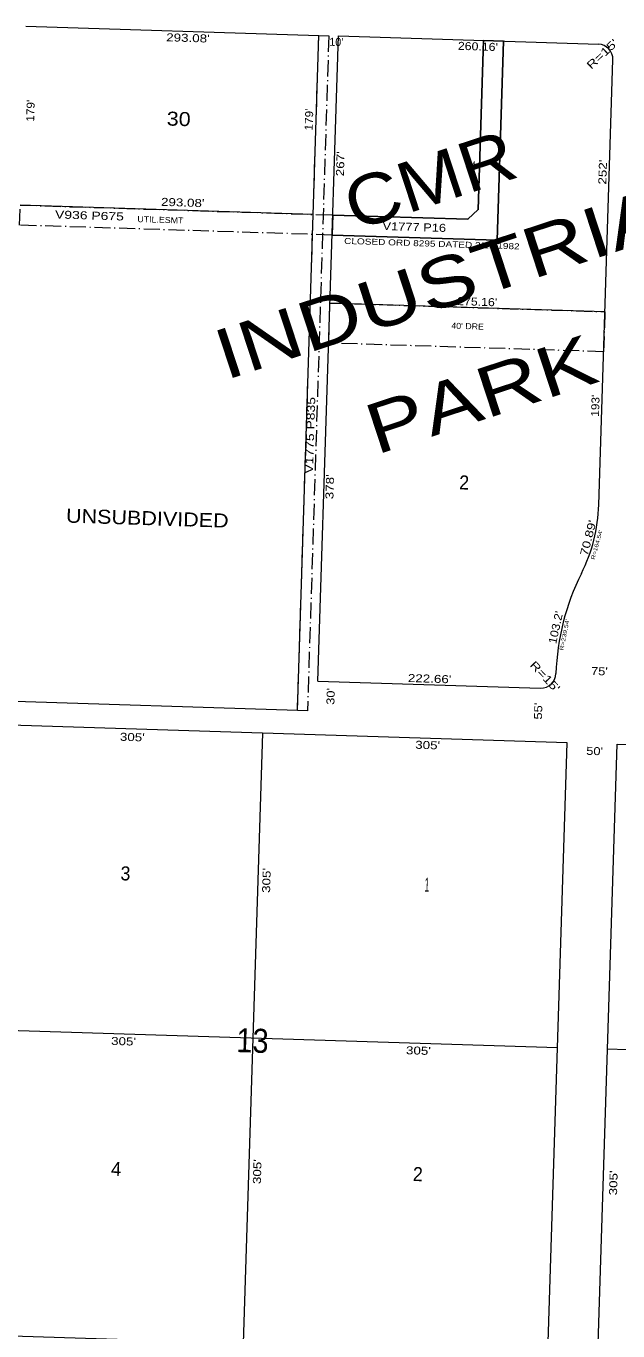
# Model space of a CAD drawing. Extents: x 952049 to 957491, y 7251833 to 7257289.
# Drawn here: x 954858 to 955450, y 7253933 to 7255237 of the extents above; entities that cross this region are included whole.
import ezdxf
from ezdxf.enums import TextEntityAlignment as Align

# ---------------------------------------------------------------- set-up
doc = ezdxf.new("R2010")
doc.units = 0
doc.header["$LTSCALE"] = 3.2
doc.linetypes.add('DOT_DASHED', pattern=[7.7, 5, -1.2, 0.3, -1.2])
for name, color, linetype in [('10', 7, 'Continuous'), ('11', 7, 'Continuous'), ('13', 7, 'Continuous'), ('15', 7, 'Continuous'), ('22', 7, 'Continuous')]:
    doc.layers.add(name, color=color, linetype=linetype)
for name, color, linetype, lineweight in [('21', 7, 'DOT_DASHED', 13), ('25', 7, 'Continuous', 25), ('6', 7, 'Continuous', 13), ('7', 7, 'Continuous', 13)]:
    doc.layers.add(name, color=color, linetype=linetype, lineweight=lineweight)

msp = doc.modelspace()

# ---------------------------------------------------------------- linework, layer by layer
at = {"layer": '21'}
for points in [[(955160.95, 7255227.36), (955139.599, 7254552.698), (955129.604, 7254553.014), (955150.955, 7255227.676)], [(954852.36, 7255058.038), (955164.853, 7255048.149), (955164.22, 7255028.159), (954851.727, 7255038.048)], [(955162.07, 7254960.191), (955437.092, 7254951.487), (955435.827, 7254911.507), (955160.804, 7254920.211)]]:
    msp.add_lwpolyline(points, close=True, dxfattribs=at)
at = {"layer": '25'}
msp.add_lwpolyline([(955315.69, 7255222.465), (955335.68, 7255221.832), (955329.386, 7255022.932), (955164.22, 7255028.159), (955164.853, 7255048.149), (955300.033, 7255043.871), (955310.345, 7255053.549)], close=True, dxfattribs=at)
at = {"layer": '6'}
for p, q in [((954858.021, 7255236.946), (955150.955, 7255227.676)), ((955129.604, 7254553.016), (955150.955, 7255227.676)), ((955150.113, 7254582.38), (955170.515, 7255227.057)), ((955170.515, 7255227.057), (955430.545, 7255218.828)), ((955430.987, 7254758.584), (955445.063, 7255203.361)), ((955145.293, 7255048.766), (954852.359, 7255058.036)), ((955437.092, 7254951.487), (955162.07, 7254960.191)), ((955150.113, 7254582.38), (955372.662, 7254575.337)), ((955129.604, 7254553.016), (954836.671, 7254562.286))]:
    msp.add_line(p, q, dxfattribs=at)
for points in [[(955380.017, 7253911.15), (955399.311, 7254520.845), (954789.616, 7254540.139), (954770.322, 7253930.445)], [(956039.686, 7253890.274), (955429.992, 7253909.569), (955449.286, 7254519.263), (956058.981, 7254499.969)]]:
    msp.add_lwpolyline(points, close=True, dxfattribs=at)
for centre, radius, start, end in [((955430.07, 7255203.836), 15, 358.1874, 88.1874), ((955266.53, 7254763.788), 164.54, 333.30819, 358.1874), ((955627.549, 7254582.279), 239.54, 153.30822, 178.18764), ((955373.136, 7254590.33), 15, 268.1874, 358.1874)]:
    msp.add_arc(centre, radius, start, end, dxfattribs=at)
at = {"layer": '7'}
for p, q in [((955094.464, 7254530.492), (955075.169, 7253920.797)), ((955389.664, 7254215.997), (954779.969, 7254235.292)), ((956049.334, 7254195.121), (955439.639, 7254214.416))]:
    msp.add_line(p, q, dxfattribs=at)

# ---------------------------------------------------------------- texts
at = {"layer": '10'}
for s, height, width, p in [('30', 14, 1.15, (955010.601, 7255137.232)), ('1', 14, 0.45, (955306.043, 7255087.827)), ('2', 14, 0.95, (955296.109, 7254773.876)), ('3', 14, 0.95, (954957.371, 7254383.227)), ('1', 14, 0.45, (955258.954, 7254371.884)), ('13', 24, 0.9, (955084.294, 7254211.18)), ('2', 14, 0.95, (955249.804, 7254082.714))]:
    msp.add_text(s, height=height, rotation=358.187, dxfattribs=dict(at, width=width)).set_placement(p, align=Align.CENTER)
at = {"layer": '10', "width": 1.15}
msp.add_text('UNSUBDIVIDED', height=14, rotation=358.187, dxfattribs=at).set_placement((954897.947, 7254740.812))
at = {"layer": '10'}
msp.add_text('4', height=14, rotation=358.187, dxfattribs=at).set_placement((954948.02, 7254087.771), align=Align.CENTER)
at = {"layer": '11'}
for s, height, rotation, width, p in [("293.08'", 8, 358.187, 1.25, (955019.943, 7255221.136)), ("260.16'", 8, 358.187, 1.15, (955309.931, 7255212.641)), ("R=15'", 8, 43.187, 1.35, (955437.14, 7255206.081)), ("179'", 8, 88.187, 1.1, (954866.541, 7255152.215)), ("179'", 8, 88.187, 1.1, (955145.104, 7255143.399)), ("267'", 8, 88.187, 1.25, (955176.435, 7255099.203)), ("252'", 8, 88.187, 1.25, (955438.824, 7255090.899)), ("293.08'", 8, 358.187, 1.25, (955014.739, 7255056.694)), ("275.16'", 8, 358.187, 1.15, (955309.221, 7254957.535)), ("193'", 8, 88.187, 1.1, (955431.485, 7254857.436)), ("378'", 8, 88.187, 1.25, (955165.891, 7254776.419)), ("70.89'", 8, 75.651, 1.25, (955424.252, 7254724.499)), ("R=164.54'", 4, 74.277, 1.25, (955430.842, 7254718.115)), ("103.2'", 8, 77.572, 1.15, (955391.858, 7254635.123)), ("R=239.54'", 4, 78.724, 1.3, (955398.595, 7254628.335)), ("R=15'", 8, 313.187, 1.35, (955374.304, 7254584.255)), ("75'", 8, 358.187, 1.2, (955431.494, 7254588.272)), ("222.66'", 8, 358.187, 1.25, (955261.68, 7254580.85)), ("30'", 8, 88.187, 1.2, (955166.734, 7254566.944)), ("55'", 8, 88.187, 1.2, (955374.346, 7254552.219)), ("305'", 8, 358.187, 1.25, (954964.301, 7254522.434)), ("305'", 8, 358.187, 1.25, (955259.702, 7254514.453)), ("50'", 8, 358.187, 1.2, (955426.692, 7254508.495)), ("305'", 8, 88.187, 1.25, (955102.533, 7254383.053)), ("305'", 8, 358.187, 1.25, (954955.539, 7254218.478)), ("305'", 8, 358.187, 1.25, (955250.47, 7254209.144)), ("305'", 8, 88.187, 1.25, (955093.325, 7254092.088)), ("305'", 8, 88.187, 1.25, (955449.549, 7254080.814))]:
    msp.add_text(s, height=height, rotation=rotation, dxfattribs=dict(at, width=width)).set_placement(p, align=Align.CENTER)
msp.add_text("10'", height=8, rotation=358.187, dxfattribs=at).set_placement((955168.318, 7255217.122), align=Align.CENTER)
at = {"layer": '13'}
for s, rotation, width, p in [('V936 P675', 358.187, 1.3, (954921.452, 7255043.715)), ('V1777 P16', 358.187, 1.2, (955246.342, 7255032.225)), ('V1775 P835', 88.187, 1.3, (955146.251, 7254827.922))]:
    msp.add_text(s, height=8, rotation=rotation, dxfattribs=dict(at, width=width)).set_placement(p, align=Align.CENTER)
at = {"layer": '15'}
for s, rotation, width, p in [('CMR', 18.187, 1.15, (955269.875, 7255059.406)), ('INDUSTRIAL', 18.187, 1.3, (955302.831, 7254963.496)), ('PARK', 18.187, 1.3, (955320.819, 7254845.21)), ('T  R  I  G  G', 28.187, 1.5, (955424.779, 7253844.641))]:
    msp.add_text(s, height=50, rotation=rotation, dxfattribs=dict(at, width=width)).set_placement(p, align=Align.CENTER)
at = {"layer": '22'}
for s, width, p in [('UTIL.ESMT', 1.1, (954992.417, 7255040.37)), ('CLOSED ORD 8295 DATED 3/11/1982', 1.25, (955263.951, 7255016.548)), ("40' DRE", 1.1, (955299.711, 7254934.083))]:
    msp.add_text(s, height=6, rotation=358.187, dxfattribs=dict(at, width=width)).set_placement(p, align=Align.CENTER)

doc.saveas('drawing.dxf')
